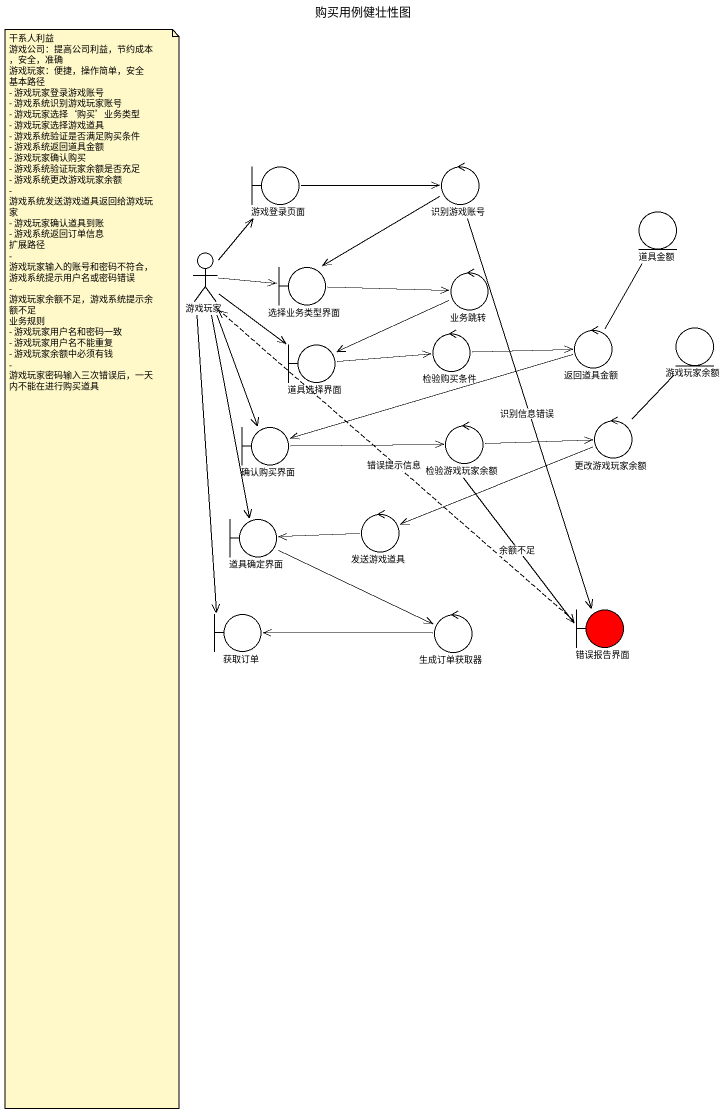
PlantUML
@startuml
title 购买用例健壮性图
boundary 游戏登录页面
control 识别游戏账号
entity 道具金额
actor 游戏玩家
boundary 选择业务类型界面
control 业务跳转
boundary 道具选择界面
control 检验购买条件
control 返回道具金额
entity 游戏玩家余额
boundary 确认购买界面
control 检验游戏玩家余额
control 更改游戏玩家余额
boundary 道具确定界面
control 发送游戏道具
boundary 获取订单
control 生成订单获取器
boundary 错误报告界面 #FF0000
游戏登录页面 -right-> 识别游戏账号
识别游戏账号 --> 选择业务类型界面
识别游戏账号 --> 错误报告界面 : 识别信息错误
游戏玩家 -up-> 游戏登录页面
游戏玩家 -right-> 选择业务类型界面
游戏玩家 --> 道具选择界面
游戏玩家 --> 确认购买界面
游戏玩家 --> 道具确定界面
游戏玩家 --> 获取订单
选择业务类型界面 -right-> 业务跳转
业务跳转 -left-> 道具选择界面
道具选择界面 -right-> 检验购买条件
检验购买条件 -right-> 返回道具金额
返回道具金额 -up- 道具金额
返回道具金额 -left-> 确认购买界面
确认购买界面 -right-> 检验游戏玩家余额
检验游戏玩家余额 -right-> 更改游戏玩家余额
检验游戏玩家余额 --> 错误报告界面 : 余额不足
更改游戏玩家余额 -up- 游戏玩家余额
更改游戏玩家余额 -left-> 发送游戏道具
道具确定界面 -right-> 生成订单获取器
发送游戏道具 -left-> 道具确定界面
生成订单获取器 -left-> 获取订单
错误报告界面 .up.> 游戏玩家 : 错误提示信息
note as N1
  干系人利益
  游戏公司：提高公司利益，节约成本，安全，准确
  游戏玩家：便捷，操作简单，安全
  基本路径
  - 游戏玩家登录游戏账号
  - 游戏系统识别游戏玩家账号
  - 游戏玩家选择‘购买’业务类型
  - 游戏玩家选择游戏道具
  - 游戏系统验证是否满足购买条件
  - 游戏系统返回道具金额
  - 游戏玩家确认购买
  - 游戏系统验证玩家余额是否充足
  - 游戏系统更改游戏玩家余额
  - 游戏系统发送游戏道具返回给游戏玩家
  - 游戏玩家确认道具到账
  - 游戏系统返回订单信息
  扩展路径
  - 游戏玩家输入的账号和密码不符合，游戏系统提示用户名或密码错误
  - 游戏玩家余额不足，游戏系统提示余额不足
  业务规则
  - 游戏玩家用户名和密码一致
  - 游戏玩家用户名不能重复
  - 游戏玩家余额中必须有钱
  - 游戏玩家密码输入三次错误后，一天内不能在进行购买道具
end note
@enduml
